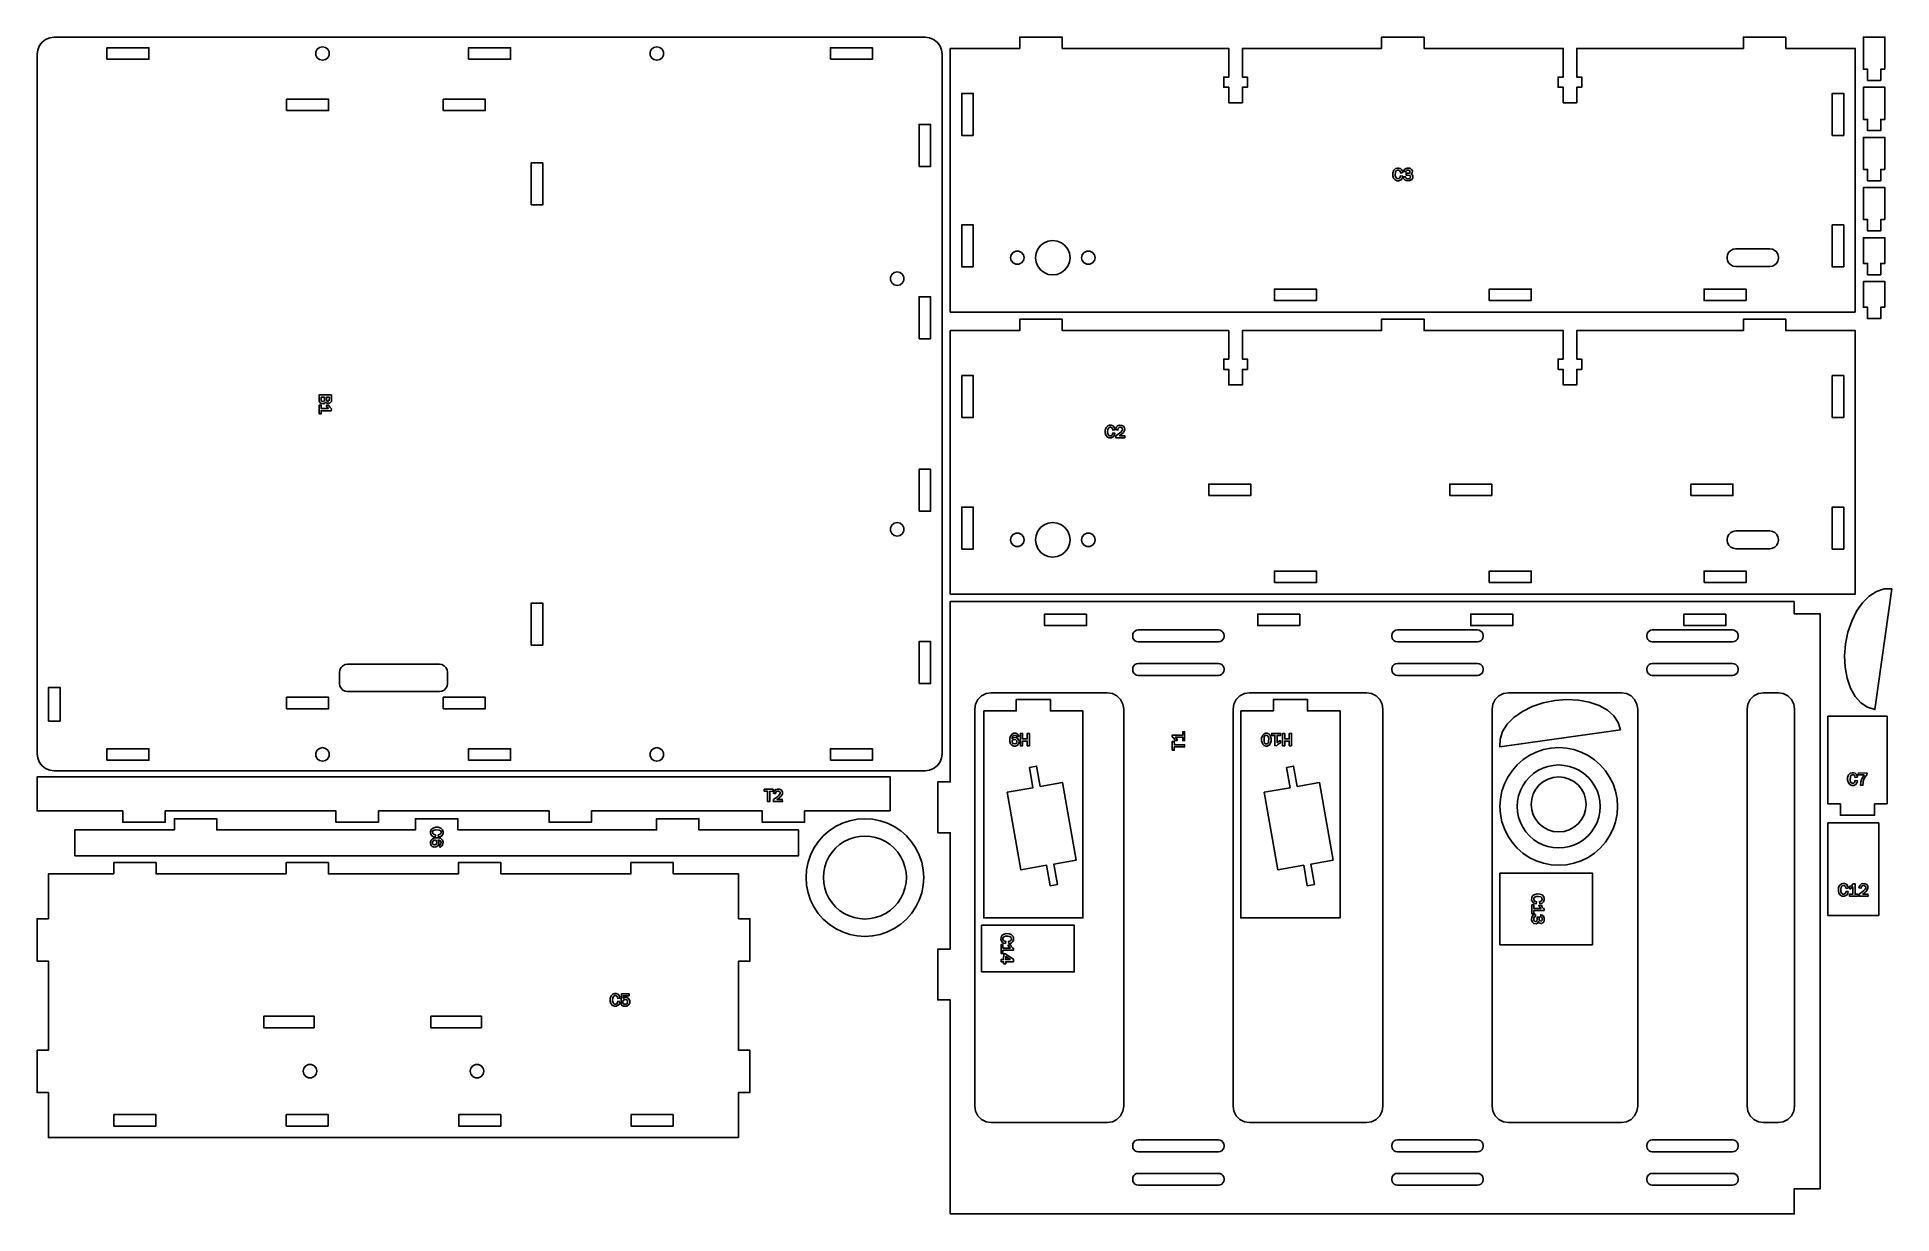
# Model space of a CAD drawing. Header units: millimetres. Extents: x 3 to 447, y 15 to 297.
import ezdxf

# ---------------------------------------------------------------- set-up
doc = ezdxf.new("R2010")
doc.units = ezdxf.units.MM
doc.layers.add('CUT', color=1, linetype='CONTINUOUS')
doc.layers.add('ENGRAVE', color=7, linetype='CONTINUOUS')

msp = doc.modelspace()

# ---------------------------------------------------------------- linework, layer by layer
at = {"layer": 'CUT'}
for points in [[(3, 125.52), (3, 292.93), (3.138, 293.98), (3.545, 294.963), (4.193, 295.807), (5.037, 296.455), (6.02, 296.862), (7.07, 297), (215.48, 297), (216.53, 296.862), (217.513, 296.455), (218.357, 295.807), (219.005, 294.963), (219.412, 293.98), (219.55, 292.93), (219.55, 125.52), (219.412, 124.47), (219.005, 123.487), (218.357, 122.643), (217.513, 121.995), (216.53, 121.588), (215.48, 121.45), (7.07, 121.45), (6.02, 121.588), (5.037, 121.995), (4.193, 122.643), (3.545, 123.487), (3.138, 124.47)], [(19.69, 291.7), (19.69, 294.45), (29.74, 294.45), (29.74, 291.7)], [(71.275, 294.698), (71.979, 294.537), (72.544, 294.087), (72.857, 293.436), (72.857, 292.714), (72.544, 292.063), (71.979, 291.613), (71.275, 291.452), (70.571, 291.613), (70.006, 292.063), (69.693, 292.714), (69.693, 293.436), (70.006, 294.087), (70.571, 294.537)], [(106.25, 291.7), (106.25, 294.45), (116.3, 294.45), (116.3, 291.7)], [(151.275, 294.698), (151.979, 294.537), (152.544, 294.087), (152.857, 293.436), (152.857, 292.714), (152.544, 292.063), (151.979, 291.613), (151.275, 291.452), (150.571, 291.613), (150.006, 292.063), (149.693, 292.714), (149.693, 293.436), (150.006, 294.087), (150.571, 294.537)], [(192.81, 291.7), (192.81, 294.45), (202.86, 294.45), (202.86, 291.7)], [(438.05, 231.225), (221.5, 231.225), (221.5, 294.3), (238.14, 294.3), (238.14, 297), (248.29, 297), (248.29, 294.3), (288.15, 294.3), (288.15, 287.45), (286.95, 287.45), (286.95, 285), (288.15, 285), (288.15, 281.3), (291.4, 281.3), (291.4, 285), (292.6, 285), (292.6, 287.45), (291.4, 287.45), (291.4, 294.3), (324.7, 294.3), (324.7, 297), (334.85, 297), (334.85, 294.3), (368.15, 294.3), (368.15, 287.45), (366.95, 287.45), (366.95, 285), (368.15, 285), (368.15, 281.3), (371.4, 281.3), (371.4, 285), (372.6, 285), (372.6, 287.45), (371.4, 287.45), (371.4, 294.3), (411.26, 294.3), (411.26, 297), (421.41, 297), (421.41, 294.3), (438.05, 294.3)], [(445.15, 289.325), (444.15, 289.325), (444.15, 286.625), (441, 286.625), (441, 289.325), (440, 289.325), (440, 297), (445.15, 297)], [(445.15, 277.325), (444.15, 277.325), (444.15, 274.625), (441, 274.625), (441, 277.325), (440, 277.325), (440, 285), (445.15, 285)], [(62.7, 279.4), (62.7, 282.15), (72.75, 282.15), (72.75, 279.4)], [(100.2, 279.4), (100.2, 282.15), (110.25, 282.15), (110.25, 279.4)], [(227, 273.469), (224.25, 273.469), (224.25, 283.519), (227, 283.519)], [(435.3, 273.469), (432.55, 273.469), (432.55, 283.519), (435.3, 283.519)], [(214.05, 266.075), (214.05, 276.125), (216.8, 276.125), (216.8, 266.075)], [(445.15, 265.325), (444.15, 265.325), (444.15, 262.625), (441, 262.625), (441, 265.325), (440, 265.325), (440, 273), (445.15, 273)], [(121.25, 256.85), (121.25, 266.9), (124, 266.9), (124, 256.85)], [(445.15, 253.325), (444.15, 253.325), (444.15, 250.625), (441, 250.625), (441, 253.325), (440, 253.325), (440, 261), (445.15, 261)], [(227, 242.006), (224.25, 242.006), (224.25, 252.056), (227, 252.056)], [(435.3, 242.006), (432.55, 242.006), (432.55, 252.056), (435.3, 252.056)], [(445.15, 242.85), (444.15, 242.85), (444.15, 240.15), (441, 240.15), (441, 242.85), (440, 242.85), (440, 249), (445.15, 249)], [(235.902, 244.225), (236.063, 244.929), (236.513, 245.494), (237.164, 245.807), (237.886, 245.807), (238.537, 245.494), (238.987, 244.929), (239.148, 244.225), (238.987, 243.521), (238.537, 242.956), (237.886, 242.643), (237.164, 242.643), (236.513, 242.956), (236.063, 243.521)], [(241.901, 244.225), (242.041, 245.292), (242.453, 246.287), (243.109, 247.141), (243.963, 247.797), (244.958, 248.209), (246.025, 248.349), (247.092, 248.209), (248.087, 247.797), (248.941, 247.141), (249.597, 246.287), (250.009, 245.292), (250.149, 244.225), (250.009, 243.158), (249.597, 242.163), (248.941, 241.309), (248.087, 240.653), (247.092, 240.241), (246.025, 240.101), (244.958, 240.241), (243.963, 240.653), (243.109, 241.309), (242.453, 242.163), (242.041, 243.158)], [(252.902, 244.225), (253.063, 244.929), (253.513, 245.494), (254.164, 245.807), (254.886, 245.807), (255.537, 245.494), (255.987, 244.929), (256.148, 244.225), (255.987, 243.521), (255.537, 242.956), (254.886, 242.643), (254.164, 242.643), (253.513, 242.956), (253.063, 243.521)], [(407.4, 244.319), (407.5, 244.95), (407.787, 245.515), (408.235, 245.963), (408.8, 246.25), (409.431, 246.35), (417.619, 246.35), (418.25, 246.25), (418.815, 245.963), (419.263, 245.515), (419.55, 244.95), (419.65, 244.319), (419.65, 244.131), (419.55, 243.5), (419.263, 242.935), (418.815, 242.487), (418.25, 242.2), (417.619, 242.1), (409.431, 242.1), (408.8, 242.2), (408.235, 242.487), (407.787, 242.935), (407.5, 243.5), (407.4, 244.131)], [(208.775, 240.848), (209.479, 240.687), (210.044, 240.237), (210.357, 239.586), (210.357, 238.864), (210.044, 238.213), (209.479, 237.763), (208.775, 237.602), (208.071, 237.763), (207.506, 238.213), (207.193, 238.864), (207.193, 239.586), (207.506, 240.237), (208.071, 240.687)], [(309.1, 233.975), (299.05, 233.975), (299.05, 236.725), (309.1, 236.725)], [(360.5, 233.975), (350.45, 233.975), (350.45, 236.725), (360.5, 236.725)], [(411.9, 233.975), (401.85, 233.975), (401.85, 236.725), (411.9, 236.725)], [(445.15, 232.35), (444.15, 232.35), (444.15, 229.65), (441, 229.65), (441, 232.35), (440, 232.35), (440, 238.5), (445.15, 238.5)], [(214.05, 224.825), (214.05, 234.875), (216.8, 234.875), (216.8, 224.825)], [(221.5, 163.725), (438.05, 163.725), (438.05, 226.8), (421.41, 226.8), (421.41, 229.5), (411.26, 229.5), (411.26, 226.8), (371.4, 226.8), (371.4, 219.95), (372.6, 219.95), (372.6, 217.5), (371.4, 217.5), (371.4, 213.8), (368.15, 213.8), (368.15, 217.5), (366.95, 217.5), (366.95, 219.95), (368.15, 219.95), (368.15, 226.8), (334.85, 226.8), (334.85, 229.5), (324.7, 229.5), (324.7, 226.8), (291.4, 226.8), (291.4, 219.95), (292.6, 219.95), (292.6, 217.5), (291.4, 217.5), (291.4, 213.8), (288.15, 213.8), (288.15, 217.5), (286.95, 217.5), (286.95, 219.95), (288.15, 219.95), (288.15, 226.8), (248.29, 226.8), (248.29, 229.5), (238.14, 229.5), (238.14, 226.8), (221.5, 226.8)], [(224.25, 205.969), (227, 205.969), (227, 216.019), (224.25, 216.019)], [(432.55, 205.969), (435.3, 205.969), (435.3, 216.019), (432.55, 216.019)], [(214.05, 183.575), (214.05, 193.625), (216.8, 193.625), (216.8, 183.575)], [(283.342, 187.3), (293.392, 187.3), (293.392, 190.05), (283.342, 190.05)], [(341.025, 187.3), (351.075, 187.3), (351.075, 190.05), (341.025, 190.05)], [(398.708, 187.3), (408.758, 187.3), (408.758, 190.05), (398.708, 190.05)], [(224.25, 174.506), (227, 174.506), (227, 184.556), (224.25, 184.556)], [(432.55, 174.506), (435.3, 174.506), (435.3, 184.556), (432.55, 184.556)], [(208.775, 180.848), (209.479, 180.687), (210.044, 180.237), (210.357, 179.586), (210.357, 178.864), (210.044, 178.213), (209.479, 177.763), (208.775, 177.602), (208.071, 177.763), (207.506, 178.213), (207.193, 178.864), (207.193, 179.586), (207.506, 180.237), (208.071, 180.687)], [(239.148, 176.725), (238.987, 177.429), (238.537, 177.994), (237.886, 178.307), (237.164, 178.307), (236.513, 177.994), (236.063, 177.429), (235.902, 176.725), (236.063, 176.021), (236.513, 175.456), (237.164, 175.143), (237.886, 175.143), (238.537, 175.456), (238.987, 176.021)], [(250.149, 176.725), (250.009, 177.792), (249.597, 178.787), (248.941, 179.641), (248.087, 180.297), (247.092, 180.709), (246.025, 180.849), (244.958, 180.709), (243.963, 180.297), (243.109, 179.641), (242.453, 178.787), (242.041, 177.792), (241.901, 176.725), (242.041, 175.658), (242.453, 174.663), (243.109, 173.809), (243.963, 173.153), (244.958, 172.741), (246.025, 172.601), (247.092, 172.741), (248.087, 173.153), (248.941, 173.809), (249.597, 174.663), (250.009, 175.658)], [(256.148, 176.725), (255.987, 177.429), (255.537, 177.994), (254.886, 178.307), (254.164, 178.307), (253.513, 177.994), (253.063, 177.429), (252.902, 176.725), (253.063, 176.021), (253.513, 175.456), (254.164, 175.143), (254.886, 175.143), (255.537, 175.456), (255.987, 176.021)], [(419.65, 176.819), (419.55, 177.45), (419.263, 178.015), (418.815, 178.463), (418.25, 178.75), (417.619, 178.85), (409.431, 178.85), (408.8, 178.75), (408.235, 178.463), (407.787, 178.015), (407.5, 177.45), (407.4, 176.819), (407.4, 176.631), (407.5, 176), (407.787, 175.435), (408.235, 174.987), (408.8, 174.7), (409.431, 174.6), (417.619, 174.6), (418.25, 174.7), (418.815, 174.987), (419.263, 175.435), (419.55, 176), (419.65, 176.631)], [(299.05, 166.475), (309.1, 166.475), (309.1, 169.225), (299.05, 169.225)], [(350.45, 166.475), (360.5, 166.475), (360.5, 169.225), (350.45, 169.225)], [(401.85, 166.475), (411.9, 166.475), (411.9, 169.225), (401.85, 169.225)], [(446.805, 165), (444.93, 164.966), (443.125, 164.378), (441.385, 163.257), (439.775, 161.651), (438.355, 159.621), (437.178, 157.244), (436.29, 154.612), (435.723, 151.826), (435.5, 148.992), (435.628, 146.217), (436.104, 143.608), (436.91, 141.265), (438.015, 139.277), (439.379, 137.721), (440.952, 136.657), (442.744, 136.108)], [(121.25, 151.55), (121.25, 161.6), (124, 161.6), (124, 151.55)], [(423.45, 162), (423.45, 159), (429.65, 159), (429.65, 21.45), (423.45, 21.45), (423.45, 15.45), (221.5, 15.45), (221.5, 66.65), (218.5, 66.65), (218.5, 78.8), (221.5, 78.8), (221.5, 106.65), (218.5, 106.65), (218.5, 118.8), (221.5, 118.8), (221.5, 162)], [(254.1, 158.95), (254.1, 156.2), (244.05, 156.2), (244.05, 158.95)], [(305.1, 158.95), (305.1, 156.2), (295.05, 156.2), (295.05, 158.95)], [(356.1, 158.95), (356.1, 156.2), (346.05, 156.2), (346.05, 158.95)], [(407.1, 158.95), (407.1, 156.2), (397.05, 156.2), (397.05, 158.95)], [(214.05, 142.325), (214.05, 152.375), (216.8, 152.375), (216.8, 142.325)], [(266.481, 152.3), (266.066, 152.366), (265.697, 152.554), (265.404, 152.847), (265.216, 153.216), (265.15, 153.631), (265.15, 153.819), (265.216, 154.234), (265.404, 154.603), (265.697, 154.896), (266.066, 155.084), (266.481, 155.15), (285.669, 155.15), (286.084, 155.084), (286.453, 154.896), (286.746, 154.603), (286.934, 154.234), (287, 153.819), (287, 153.631), (286.934, 153.216), (286.746, 152.847), (286.453, 152.554), (286.084, 152.366), (285.669, 152.3)], [(328.481, 152.3), (328.066, 152.366), (327.697, 152.554), (327.404, 152.847), (327.216, 153.216), (327.15, 153.631), (327.15, 153.819), (327.216, 154.234), (327.404, 154.603), (327.697, 154.896), (328.066, 155.084), (328.481, 155.15), (347.669, 155.15), (348.084, 155.084), (348.453, 154.896), (348.746, 154.603), (348.934, 154.234), (349, 153.819), (349, 153.631), (348.934, 153.216), (348.746, 152.847), (348.453, 152.554), (348.084, 152.366), (347.669, 152.3)], [(389.481, 152.3), (389.066, 152.366), (388.697, 152.554), (388.404, 152.847), (388.216, 153.216), (388.15, 153.631), (388.15, 153.819), (388.216, 154.234), (388.404, 154.603), (388.697, 154.896), (389.066, 155.084), (389.481, 155.15), (408.669, 155.15), (409.084, 155.084), (409.453, 154.896), (409.746, 154.603), (409.934, 154.234), (410, 153.819), (410, 153.631), (409.934, 153.216), (409.746, 152.847), (409.453, 152.554), (409.084, 152.366), (408.669, 152.3)], [(99.269, 146.95), (99.87, 146.855), (100.406, 146.582), (100.832, 146.156), (101.105, 145.62), (101.2, 145.019), (101.2, 142.331), (101.105, 141.73), (100.832, 141.194), (100.406, 140.768), (99.87, 140.495), (99.269, 140.4), (77.281, 140.4), (76.68, 140.495), (76.144, 140.768), (75.718, 141.194), (75.445, 141.73), (75.35, 142.331), (75.35, 145.019), (75.445, 145.62), (75.718, 146.156), (76.144, 146.582), (76.68, 146.855), (77.281, 146.95)], [(266.481, 144.3), (266.066, 144.366), (265.697, 144.554), (265.404, 144.847), (265.216, 145.216), (265.15, 145.631), (265.15, 145.819), (265.216, 146.234), (265.404, 146.603), (265.697, 146.896), (266.066, 147.084), (266.481, 147.15), (285.669, 147.15), (286.084, 147.084), (286.453, 146.896), (286.746, 146.603), (286.934, 146.234), (287, 145.819), (287, 145.631), (286.934, 145.216), (286.746, 144.847), (286.453, 144.554), (286.084, 144.366), (285.669, 144.3)], [(328.481, 144.3), (328.066, 144.366), (327.697, 144.554), (327.404, 144.847), (327.216, 145.216), (327.15, 145.631), (327.15, 145.819), (327.216, 146.234), (327.404, 146.603), (327.697, 146.896), (328.066, 147.084), (328.481, 147.15), (347.669, 147.15), (348.084, 147.084), (348.453, 146.896), (348.746, 146.603), (348.934, 146.234), (349, 145.819), (349, 145.631), (348.934, 145.216), (348.746, 144.847), (348.453, 144.554), (348.084, 144.366), (347.669, 144.3)], [(389.481, 144.3), (389.066, 144.366), (388.697, 144.554), (388.404, 144.847), (388.216, 145.216), (388.15, 145.631), (388.15, 145.819), (388.216, 146.234), (388.404, 146.603), (388.697, 146.896), (389.066, 147.084), (389.481, 147.15), (408.669, 147.15), (409.084, 147.084), (409.453, 146.896), (409.746, 146.603), (409.934, 146.234), (410, 145.819), (410, 145.631), (409.934, 145.216), (409.746, 144.847), (409.453, 144.554), (409.084, 144.366), (408.669, 144.3)], [(5.75, 133.35), (5.75, 141.4), (8.5, 141.4), (8.5, 133.35)], [(62.7, 136.3), (62.7, 139.05), (72.75, 139.05), (72.75, 136.3)], [(100.2, 136.3), (100.2, 139.05), (110.25, 139.05), (110.25, 136.3)], [(231.281, 37.3), (230.062, 37.493), (228.968, 38.05), (228.1, 38.918), (227.543, 40.012), (227.35, 41.231), (227.35, 136.219), (227.543, 137.438), (228.1, 138.532), (228.968, 139.4), (230.062, 139.957), (231.281, 140.15), (259.069, 140.15), (260.288, 139.957), (261.382, 139.4), (262.25, 138.532), (262.807, 137.438), (263, 136.219), (263, 41.231), (262.807, 40.012), (262.25, 38.918), (261.382, 38.05), (260.288, 37.493), (259.069, 37.3)], [(229.5, 135.8), (237.3, 135.8), (237.3, 138.5), (245.45, 138.5), (245.45, 135.8), (253.25, 135.8), (253.25, 86.25), (229.5, 86.25)], [(293.081, 37.3), (291.862, 37.493), (290.768, 38.05), (289.9, 38.918), (289.343, 40.012), (289.15, 41.231), (289.15, 136.219), (289.343, 137.438), (289.9, 138.532), (290.768, 139.4), (291.862, 139.957), (293.081, 140.15), (321.069, 140.15), (322.288, 139.957), (323.382, 139.4), (324.25, 138.532), (324.807, 137.438), (325, 136.219), (325, 41.231), (324.807, 40.012), (324.25, 38.918), (323.382, 38.05), (322.288, 37.493), (321.069, 37.3)], [(291, 135.8), (298.8, 135.8), (298.8, 138.5), (306.95, 138.5), (306.95, 135.8), (314.75, 135.8), (314.75, 86.25), (291, 86.25)], [(355.081, 37.3), (353.862, 37.493), (352.768, 38.05), (351.9, 38.918), (351.343, 40.012), (351.15, 41.231), (351.15, 136.219), (351.343, 137.438), (351.9, 138.532), (352.768, 139.4), (353.862, 139.957), (355.081, 140.15), (382.069, 140.15), (383.288, 139.957), (384.382, 139.4), (385.25, 138.532), (385.807, 137.438), (386, 136.219), (386, 41.231), (385.807, 40.012), (385.25, 38.918), (384.382, 38.05), (383.288, 37.493), (382.069, 37.3)], [(381.892, 131.256), (381.343, 133.048), (380.279, 134.621), (378.723, 135.985), (376.735, 137.09), (374.392, 137.896), (371.783, 138.372), (369.008, 138.5), (366.174, 138.277), (363.388, 137.71), (360.756, 136.822), (358.379, 135.645), (356.349, 134.225), (354.743, 132.615), (353.622, 130.875), (353.034, 129.07), (353, 127.195)], [(416.081, 37.3), (414.862, 37.493), (413.768, 38.05), (412.9, 38.918), (412.343, 40.012), (412.15, 41.231), (412.15, 136.219), (412.343, 137.438), (412.9, 138.532), (413.768, 139.4), (414.862, 139.957), (416.081, 140.15), (419.569, 140.15), (420.788, 139.957), (421.882, 139.4), (422.75, 138.532), (423.307, 137.438), (423.5, 136.219), (423.5, 41.231), (423.307, 40.012), (422.75, 38.918), (421.882, 38.05), (420.788, 37.493), (419.569, 37.3)], [(445.65, 113.525), (442.65, 113.525), (442.65, 110.825), (434.5, 110.825), (434.5, 113.525), (431.5, 113.525), (431.5, 134.5), (445.65, 134.5)], [(19.69, 124), (19.69, 126.75), (29.74, 126.75), (29.74, 124)], [(71.275, 126.998), (71.979, 126.837), (72.544, 126.387), (72.857, 125.736), (72.857, 125.014), (72.544, 124.363), (71.979, 123.913), (71.275, 123.752), (70.571, 123.913), (70.006, 124.363), (69.693, 125.014), (69.693, 125.736), (70.006, 126.387), (70.571, 126.837)], [(106.25, 124), (106.25, 126.75), (116.3, 126.75), (116.3, 124)], [(151.275, 126.998), (151.979, 126.837), (152.544, 126.387), (152.857, 125.736), (152.857, 125.014), (152.544, 124.363), (151.979, 123.913), (151.275, 123.752), (150.571, 123.913), (150.006, 124.363), (149.693, 125.014), (149.693, 125.736), (150.006, 126.387), (150.571, 126.837)], [(192.81, 124), (192.81, 126.75), (202.86, 126.75), (202.86, 124)], [(381.15, 112.925), (381.03, 114.762), (380.671, 116.568), (380.079, 118.311), (379.265, 119.962), (378.242, 121.493), (377.028, 122.877), (375.644, 124.091), (374.113, 125.114), (372.461, 125.929), (370.718, 126.52), (368.912, 126.88), (367.075, 127), (365.238, 126.88), (363.432, 126.52), (361.689, 125.929), (360.038, 125.114), (358.507, 124.091), (357.123, 122.877), (355.909, 121.493), (354.886, 119.962), (354.071, 118.311), (353.48, 116.568), (353.12, 114.762), (353, 112.925), (353.12, 111.088), (353.48, 109.282), (354.071, 107.539), (354.886, 105.887), (355.909, 104.356), (357.123, 102.972), (358.507, 101.758), (360.038, 100.735), (361.689, 99.921), (363.432, 99.329), (365.238, 98.97), (367.075, 98.85), (368.912, 98.97), (370.718, 99.329), (372.461, 99.921), (374.113, 100.735), (375.644, 101.758), (377.028, 102.972), (378.242, 104.356), (379.265, 105.887), (380.079, 107.539), (380.671, 109.282), (381.03, 111.088)], [(207.15, 111.85), (186.65, 111.85), (186.65, 109.15), (176.5, 109.15), (176.5, 111.85), (135.65, 111.85), (135.65, 109.15), (125.5, 109.15), (125.5, 111.85), (84.65, 111.85), (84.65, 109.15), (74.5, 109.15), (74.5, 111.85), (33.65, 111.85), (33.65, 109.15), (23.5, 109.15), (23.5, 111.85), (3, 111.85), (3, 120), (207.15, 120)], [(240.429, 122.291), (242.153, 122.595), (243.012, 117.72), (248.313, 118.655), (251.586, 100.091), (246.285, 99.156), (247.145, 94.281), (245.422, 93.978), (244.562, 98.852), (238.407, 97.767), (235.134, 116.331), (241.289, 117.416)], [(301.929, 122.291), (303.653, 122.595), (304.512, 117.72), (309.813, 118.655), (313.086, 100.091), (307.785, 99.156), (308.645, 94.281), (306.922, 93.978), (306.062, 98.852), (299.907, 97.767), (296.634, 116.331), (302.789, 117.416)], [(377, 112.925), (376.915, 114.22), (376.662, 115.494), (376.245, 116.723), (375.67, 117.887), (374.949, 118.967), (374.093, 119.943), (373.117, 120.799), (372.038, 121.52), (370.873, 122.094), (369.644, 122.511), (368.371, 122.765), (367.075, 122.85), (365.78, 122.765), (364.506, 122.511), (363.277, 122.094), (362.113, 121.52), (361.033, 120.799), (360.057, 119.943), (359.201, 118.967), (358.48, 117.887), (357.906, 116.723), (357.489, 115.494), (357.235, 114.22), (357.15, 112.925), (357.235, 111.629), (357.489, 110.356), (357.906, 109.127), (358.48, 107.962), (359.201, 106.883), (360.057, 105.907), (361.033, 105.051), (362.113, 104.33), (363.277, 103.755), (364.506, 103.338), (365.78, 103.085), (367.075, 103), (368.371, 103.085), (369.644, 103.338), (370.873, 103.755), (372.038, 104.33), (373.117, 105.051), (374.093, 105.907), (374.949, 106.883), (375.67, 107.962), (376.245, 109.127), (376.662, 110.356), (376.915, 111.629)], [(373.651, 113.425), (373.524, 114.707), (373.15, 115.941), (372.543, 117.078), (371.725, 118.074), (370.728, 118.892), (369.592, 119.499), (368.358, 119.874), (367.075, 120), (365.793, 119.874), (364.559, 119.499), (363.422, 118.892), (362.426, 118.074), (361.608, 117.078), (361.001, 115.941), (360.626, 114.707), (360.5, 113.425), (360.626, 112.142), (361.001, 110.908), (361.608, 109.772), (362.426, 108.775), (363.422, 107.957), (364.559, 107.35), (365.793, 106.976), (367.075, 106.849), (368.358, 106.976), (369.592, 107.35), (370.728, 107.957), (371.725, 108.775), (372.543, 109.772), (373.15, 110.908), (373.524, 112.142)], [(12, 101.15), (12, 107.3), (35.842, 107.3), (35.842, 110), (45.992, 110), (45.992, 107.3), (93.525, 107.3), (93.525, 110), (103.675, 110), (103.675, 107.3), (151.208, 107.3), (151.208, 110), (161.358, 110), (161.358, 107.3), (185.2, 107.3), (185.2, 101.15)], [(215.15, 95.925), (215.03, 97.762), (214.671, 99.568), (214.079, 101.311), (213.265, 102.962), (212.242, 104.493), (211.028, 105.877), (209.644, 107.091), (208.113, 108.114), (206.461, 108.929), (204.718, 109.52), (202.912, 109.88), (201.075, 110), (199.238, 109.88), (197.432, 109.52), (195.689, 108.929), (194.038, 108.114), (192.507, 107.091), (191.123, 105.877), (189.909, 104.493), (188.886, 102.962), (188.071, 101.311), (187.48, 99.568), (187.12, 97.762), (187, 95.925), (187.12, 94.088), (187.48, 92.282), (188.071, 90.539), (188.886, 88.887), (189.909, 87.356), (191.123, 85.972), (192.507, 84.758), (194.038, 83.735), (195.689, 82.921), (197.432, 82.329), (199.238, 81.97), (201.075, 81.85), (202.912, 81.97), (204.718, 82.329), (206.461, 82.921), (208.113, 83.735), (209.644, 84.758), (211.028, 85.972), (212.242, 87.356), (213.265, 88.887), (214.079, 90.539), (214.671, 92.282), (215.03, 94.088)], [(443.65, 86.85), (431.5, 86.85), (431.5, 109), (443.65, 109)], [(211, 95.925), (210.915, 97.22), (210.662, 98.494), (210.245, 99.723), (209.67, 100.887), (208.949, 101.967), (208.093, 102.943), (207.117, 103.799), (206.038, 104.52), (204.873, 105.094), (203.644, 105.511), (202.371, 105.765), (201.075, 105.85), (199.78, 105.765), (198.506, 105.511), (197.277, 105.094), (196.113, 104.52), (195.033, 103.799), (194.057, 102.943), (193.201, 101.967), (192.48, 100.887), (191.906, 99.723), (191.489, 98.494), (191.235, 97.22), (191.15, 95.925), (191.235, 94.629), (191.489, 93.356), (191.906, 92.127), (192.48, 90.962), (193.201, 89.883), (194.057, 88.907), (195.033, 88.051), (196.113, 87.33), (197.277, 86.755), (198.506, 86.338), (199.78, 86.085), (201.075, 86), (202.371, 86.085), (203.644, 86.338), (204.873, 86.755), (206.038, 87.33), (207.117, 88.051), (208.093, 88.907), (208.949, 89.883), (209.67, 90.962), (210.245, 92.127), (210.662, 93.356), (210.915, 94.629)], [(170.85, 33.725), (5.7, 33.725), (5.7, 44.456), (3, 44.456), (3, 54.606), (5.7, 54.606), (5.7, 75.919), (3, 75.919), (3, 86.069), (5.7, 86.069), (5.7, 96.8), (21.325, 96.8), (21.325, 99.5), (31.475, 99.5), (31.475, 96.8), (62.575, 96.8), (62.575, 99.5), (72.725, 99.5), (72.725, 96.8), (103.825, 96.8), (103.825, 99.5), (113.975, 99.5), (113.975, 96.8), (145.075, 96.8), (145.075, 99.5), (155.225, 99.5), (155.225, 96.8), (170.85, 96.8), (170.85, 86.069), (173.55, 86.069), (173.55, 75.919), (170.85, 75.919), (170.85, 54.606), (173.55, 54.606), (173.55, 44.456), (170.85, 44.456)], [(353, 79.85), (353, 97), (375.15, 97), (375.15, 79.85)], [(229, 73.35), (229, 84.5), (251.15, 84.5), (251.15, 73.35)], [(69.3, 60), (57.25, 60), (57.25, 62.75), (69.3, 62.75)], [(109.3, 60), (97.25, 60), (97.25, 62.75), (109.3, 62.75)], [(66.652, 49.612), (66.813, 50.317), (67.263, 50.881), (67.914, 51.195), (68.636, 51.195), (69.287, 50.881), (69.737, 50.317), (69.898, 49.612), (69.737, 48.908), (69.287, 48.343), (68.636, 48.03), (67.914, 48.03), (67.263, 48.343), (66.813, 48.908)], [(106.652, 49.612), (106.813, 50.317), (107.263, 50.881), (107.914, 51.195), (108.636, 51.195), (109.287, 50.881), (109.737, 50.317), (109.898, 49.612), (109.737, 48.908), (109.287, 48.343), (108.636, 48.03), (107.914, 48.03), (107.263, 48.343), (106.813, 48.908)], [(31.425, 36.475), (21.375, 36.475), (21.375, 39.225), (31.425, 39.225)], [(72.675, 36.475), (62.625, 36.475), (62.625, 39.225), (72.675, 39.225)], [(113.925, 36.475), (103.875, 36.475), (103.875, 39.225), (113.925, 39.225)], [(155.175, 36.475), (145.125, 36.475), (145.125, 39.225), (155.175, 39.225)], [(266.481, 30.3), (266.066, 30.366), (265.697, 30.554), (265.404, 30.847), (265.216, 31.216), (265.15, 31.631), (265.15, 31.819), (265.216, 32.234), (265.404, 32.603), (265.697, 32.896), (266.066, 33.084), (266.481, 33.15), (285.669, 33.15), (286.084, 33.084), (286.453, 32.896), (286.746, 32.603), (286.934, 32.234), (287, 31.819), (287, 31.631), (286.934, 31.216), (286.746, 30.847), (286.453, 30.554), (286.084, 30.366), (285.669, 30.3)], [(328.481, 30.3), (328.066, 30.366), (327.697, 30.554), (327.404, 30.847), (327.216, 31.216), (327.15, 31.631), (327.15, 31.819), (327.216, 32.234), (327.404, 32.603), (327.697, 32.896), (328.066, 33.084), (328.481, 33.15), (347.669, 33.15), (348.084, 33.084), (348.453, 32.896), (348.746, 32.603), (348.934, 32.234), (349, 31.819), (349, 31.631), (348.934, 31.216), (348.746, 30.847), (348.453, 30.554), (348.084, 30.366), (347.669, 30.3)], [(389.481, 30.3), (389.066, 30.366), (388.697, 30.554), (388.404, 30.847), (388.216, 31.216), (388.15, 31.631), (388.15, 31.819), (388.216, 32.234), (388.404, 32.603), (388.697, 32.896), (389.066, 33.084), (389.481, 33.15), (408.669, 33.15), (409.084, 33.084), (409.453, 32.896), (409.746, 32.603), (409.934, 32.234), (410, 31.819), (410, 31.631), (409.934, 31.216), (409.746, 30.847), (409.453, 30.554), (409.084, 30.366), (408.669, 30.3)], [(266.481, 22.3), (266.066, 22.366), (265.697, 22.554), (265.404, 22.847), (265.216, 23.216), (265.15, 23.631), (265.15, 23.819), (265.216, 24.234), (265.404, 24.603), (265.697, 24.896), (266.066, 25.084), (266.481, 25.15), (285.669, 25.15), (286.084, 25.084), (286.453, 24.896), (286.746, 24.603), (286.934, 24.234), (287, 23.819), (287, 23.631), (286.934, 23.216), (286.746, 22.847), (286.453, 22.554), (286.084, 22.366), (285.669, 22.3)], [(328.481, 22.3), (328.066, 22.366), (327.697, 22.554), (327.404, 22.847), (327.216, 23.216), (327.15, 23.631), (327.15, 23.819), (327.216, 24.234), (327.404, 24.603), (327.697, 24.896), (328.066, 25.084), (328.481, 25.15), (347.669, 25.15), (348.084, 25.084), (348.453, 24.896), (348.746, 24.603), (348.934, 24.234), (349, 23.819), (349, 23.631), (348.934, 23.216), (348.746, 22.847), (348.453, 22.554), (348.084, 22.366), (347.669, 22.3)], [(389.481, 22.3), (389.066, 22.366), (388.697, 22.554), (388.404, 22.847), (388.216, 23.216), (388.15, 23.631), (388.15, 23.819), (388.216, 24.234), (388.404, 24.603), (388.697, 24.896), (389.066, 25.084), (389.481, 25.15), (408.669, 25.15), (409.084, 25.084), (409.453, 24.896), (409.746, 24.603), (409.934, 24.234), (410, 23.819), (410, 23.631), (409.934, 23.216), (409.746, 22.847), (409.453, 22.554), (409.084, 22.366), (408.669, 22.3)]]:
    msp.add_lwpolyline(points, close=True, dxfattribs=at)
at = {"layer": 'ENGRAVE'}
for points in [[(328.489, 265.671), (328.812, 265.671), (329.219, 265.535), (329.457, 265.344), (329.736, 264.834), (329.668, 264.564), (329.213, 264.499), (329.159, 264.823), (328.979, 265.076), (328.772, 265.179), (328.486, 265.179), (328.281, 265.076), (328.06, 264.744), (327.98, 263.913), (328.096, 263.489), (328.279, 263.232), (328.482, 263.131), (328.881, 263.167), (329.084, 263.337), (329.224, 263.805), (329.745, 263.74), (329.683, 263.37), (329.452, 262.955), (328.863, 262.637), (328.402, 262.637), (327.943, 262.821), (327.581, 263.273), (327.404, 263.847), (327.404, 264.505), (327.626, 265.125), (328.035, 265.534)], [(330.819, 265.672), (331.448, 265.627), (331.73, 265.486), (331.964, 265.252), (332.064, 265.002), (332.017, 264.53), (331.776, 264.241), (331.782, 264.244), (331.756, 264.248), (332.043, 264.009), (332.146, 263.803), (332.146, 263.292), (331.906, 262.908), (331.272, 262.636), (330.561, 262.68), (330.276, 262.823), (329.894, 263.252), (329.965, 263.533), (330.359, 263.599), (330.462, 263.342), (330.746, 263.129), (331.277, 263.129), (331.443, 263.195), (331.575, 263.361), (331.608, 263.628), (331.442, 263.861), (331.113, 263.971), (330.571, 263.971), (330.571, 264.462), (331.268, 264.462), (331.428, 264.558), (331.485, 264.673), (331.451, 265.016), (331.222, 265.179), (330.819, 265.179), (330.695, 265.117), (330.424, 264.755), (329.936, 264.825), (330.222, 265.397)], [(73.449, 211.429), (73.403, 209.832), (73.016, 209.396), (72.305, 209.396), (72.053, 209.648), (72.051, 209.651), (72.01, 209.554), (71.581, 209.268), (70.973, 209.315), (70.637, 209.603), (70.496, 209.978), (70.496, 211.429)], [(73.453, 208.034), (73.391, 207.604), (70.946, 207.604), (70.946, 206.854), (70.496, 206.854), (70.496, 208.971), (70.946, 208.971), (70.946, 208.179), (72.678, 208.179), (72.246, 208.71), (72.246, 208.929), (72.739, 208.929), (73.009, 208.434)], [(71.784, 210.858), (70.988, 210.892), (70.988, 210.151), (71.191, 209.846), (71.596, 209.846), (71.748, 209.997)], [(72.95, 210.859), (72.28, 210.891), (72.28, 210.153), (72.444, 209.923), (72.695, 209.892), (72.915, 210.049)], [(259.635, 204.137), (259.958, 204.137), (260.365, 204.001), (260.603, 203.81), (260.881, 203.3), (260.814, 203.03), (260.359, 202.965), (260.305, 203.289), (260.124, 203.542), (259.918, 203.645), (259.632, 203.645), (259.426, 203.542), (259.205, 203.21), (259.126, 202.379), (259.241, 201.955), (259.425, 201.698), (259.627, 201.597), (260.026, 201.633), (260.229, 201.802), (260.37, 202.271), (260.89, 202.206), (260.829, 201.836), (260.598, 201.421), (260.008, 201.103), (259.547, 201.103), (259.088, 201.287), (258.726, 201.739), (258.55, 202.313), (258.55, 202.971), (258.771, 203.591), (259.18, 204)], [(262.011, 204.138), (262.552, 204.093), (262.924, 203.907), (263.204, 203.533), (263.251, 203.116), (263.203, 202.875), (262.935, 202.429), (261.971, 201.637), (263.25, 201.637), (263.25, 201.145), (261.091, 201.145), (261.091, 201.587), (262.29, 202.486), (262.605, 202.84), (262.673, 203.01), (262.637, 203.438), (262.328, 203.645), (262.007, 203.645), (261.803, 203.543), (261.625, 203.258), (261.625, 202.992), (261.059, 203.133), (261.272, 203.717), (261.511, 203.956)], [(237.116, 127.394), (236.702, 127.394), (236.202, 127.576), (235.922, 127.902), (235.744, 128.436), (235.744, 129.3), (235.879, 129.75), (236.283, 130.244), (236.742, 130.427), (237.194, 130.427), (237.484, 130.33), (237.923, 129.844), (237.828, 129.654), (237.443, 129.59), (237.385, 129.765), (237.146, 129.936), (236.71, 129.936), (236.464, 129.76), (236.316, 129.464), (236.271, 129.127), (236.553, 129.383), (237.195, 129.429), (237.533, 129.284), (237.944, 128.736), (237.944, 128.141), (237.848, 127.9), (237.615, 127.621)], [(236.964, 127.888), (237.209, 127.958), (237.345, 128.095), (237.411, 128.226), (237.411, 128.623), (237.171, 128.897), (236.665, 128.933), (236.423, 128.76), (236.319, 128.554), (236.319, 128.274), (236.528, 127.96)], [(240.444, 127.436), (239.911, 127.436), (239.911, 128.561), (238.819, 128.561), (238.819, 127.436), (238.286, 127.436), (238.286, 130.386), (238.819, 130.386), (238.819, 129.094), (239.911, 129.094), (239.911, 130.386), (240.444, 130.386)], [(274.604, 129.607), (274.604, 130.002), (277.104, 130.002), (277.104, 130.794), (277.554, 130.794), (277.554, 128.677), (277.104, 128.677), (277.104, 129.469), (275.372, 129.469), (275.804, 128.938), (275.804, 128.719), (275.313, 128.719), (275, 129.255)], [(297.324, 127.394), (296.995, 127.394), (296.582, 127.532), (296.258, 127.856), (295.994, 128.602), (295.994, 129.262), (296.258, 129.966), (296.581, 130.288), (296.951, 130.427), (297.321, 130.427), (297.691, 130.288), (298.014, 129.965), (298.278, 129.219), (298.278, 128.607), (298.145, 128.077), (297.827, 127.623)], [(297.316, 127.888), (297.555, 128.059), (297.662, 128.308), (297.702, 129.309), (297.471, 129.847), (297.346, 129.94), (297.105, 129.975), (296.825, 129.869), (296.644, 129.617), (296.569, 129.355), (296.569, 128.512), (296.722, 128.091), (296.889, 127.924)], [(299.591, 127.429), (299.161, 127.491), (299.161, 129.936), (298.411, 129.936), (298.411, 130.386), (300.528, 130.386), (300.528, 129.936), (299.736, 129.936), (299.736, 128.204), (300.267, 128.636), (300.486, 128.636), (300.486, 128.143), (299.991, 127.873)], [(303.153, 127.436), (302.619, 127.436), (302.619, 128.561), (301.528, 128.561), (301.528, 127.436), (300.994, 127.436), (300.994, 130.386), (301.528, 130.386), (301.528, 129.094), (302.619, 129.094), (302.619, 130.386), (303.153, 130.386)], [(274.604, 126.386), (274.604, 128.502), (275.09, 128.502), (275.132, 127.711), (277.554, 127.711), (277.554, 127.177), (275.095, 127.177), (275.095, 126.386)], [(437.289, 121.013), (437.612, 121.013), (438.019, 120.877), (438.257, 120.686), (438.536, 120.176), (438.468, 119.906), (438.013, 119.841), (437.959, 120.165), (437.779, 120.418), (437.572, 120.521), (437.286, 120.521), (437.081, 120.418), (436.86, 120.086), (436.78, 119.255), (436.896, 118.831), (437.079, 118.574), (437.282, 118.473), (437.681, 118.509), (437.884, 118.678), (438.024, 119.147), (438.545, 119.082), (438.483, 118.712), (438.252, 118.297), (437.663, 117.979), (437.202, 117.979), (436.743, 118.163), (436.381, 118.615), (436.204, 119.189), (436.204, 119.847), (436.426, 120.467), (436.835, 120.876)], [(438.843, 120.973), (440.88, 120.927), (440.815, 120.536), (440.388, 120.024), (440.106, 119.46), (439.903, 118.729), (439.856, 118.021), (439.323, 118.021), (439.372, 118.847), (439.587, 119.538), (440.167, 120.479), (438.772, 120.479)], [(176.99, 117.064), (179.107, 117.064), (179.107, 116.578), (178.315, 116.536), (178.315, 114.114), (177.782, 114.114), (177.782, 116.573), (176.99, 116.573)], [(180.124, 117.107), (180.659, 117.062), (181.034, 116.875), (181.315, 116.453), (181.315, 115.893), (180.895, 115.239), (180.804, 115.239), (180.618, 115.016), (180.061, 114.606), (181.302, 114.606), (181.372, 114.114), (179.198, 114.114), (179.198, 114.556), (180.233, 115.332), (180.672, 115.771), (180.782, 116.027), (180.782, 116.316), (180.722, 116.436), (180.436, 116.614), (180.072, 116.614), (179.945, 116.551), (179.764, 116.333), (179.659, 115.966), (179.174, 116.104), (179.336, 116.645), (179.75, 117.014)], [(100.158, 106.861), (100.158, 106.538), (100.023, 106.131), (99.832, 105.893), (99.322, 105.614), (99.052, 105.682), (98.987, 106.137), (99.311, 106.191), (99.563, 106.371), (99.667, 106.578), (99.667, 106.864), (99.564, 107.069), (99.232, 107.29), (98.4, 107.37), (97.977, 107.254), (97.72, 107.071), (97.619, 106.868), (97.655, 106.469), (97.824, 106.266), (98.293, 106.126), (98.228, 105.605), (97.858, 105.667), (97.443, 105.898), (97.125, 106.487), (97.125, 106.948), (97.309, 107.407), (97.761, 107.769), (98.335, 107.946), (98.992, 107.946), (99.613, 107.724), (100.022, 107.315)], [(100.162, 104.396), (100.025, 103.667), (99.43, 103.18), (99.217, 103.749), (99.466, 103.811), (99.589, 103.935), (99.662, 104.406), (99.448, 104.727), (99.156, 104.873), (98.89, 104.892), (99.014, 104.783), (99.115, 104.581), (99.16, 103.995), (98.972, 103.572), (98.511, 103.249), (98.002, 103.202), (97.544, 103.386), (97.308, 103.622), (97.125, 104.033), (97.125, 104.531), (97.264, 104.901), (97.587, 105.224), (98.208, 105.446), (98.992, 105.446), (99.61, 105.225), (99.977, 104.904)], [(98.667, 104.413), (98.596, 104.625), (98.46, 104.762), (98.211, 104.868), (97.941, 104.835), (97.617, 104.474), (97.617, 104.125), (97.793, 103.842), (98.037, 103.737), (98.278, 103.737), (98.606, 103.956), (98.667, 104.078)], [(435.084, 94.483), (435.448, 94.483), (435.906, 94.3), (436.182, 93.978), (436.321, 93.654), (436.321, 93.38), (435.866, 93.315), (435.681, 93.776), (435.365, 93.987), (434.939, 93.916), (434.689, 93.629), (434.572, 93.044), (434.611, 92.573), (434.764, 92.19), (434.947, 92.007), (435.078, 91.942), (435.395, 91.942), (435.719, 92.194), (435.861, 92.619), (436.334, 92.552), (436.275, 92.142), (436.087, 91.812), (435.496, 91.448), (434.813, 91.494), (434.397, 91.771), (434.127, 92.22), (433.995, 92.749), (434.039, 93.446), (434.219, 93.941), (434.714, 94.391)], [(437.496, 94.442), (437.988, 94.442), (437.988, 91.942), (438.738, 91.942), (438.738, 91.492), (436.621, 91.492), (436.621, 91.942), (437.454, 91.942), (437.454, 93.681), (436.766, 93.155), (436.697, 93.778), (437.124, 93.968), (437.496, 94.303)], [(439.879, 94.484), (440.415, 94.44), (440.789, 94.253), (441.071, 93.83), (441.071, 93.271), (440.65, 92.617), (440.559, 92.617), (440.373, 92.393), (439.817, 91.983), (441.058, 91.983), (441.128, 91.492), (438.954, 91.492), (438.954, 91.933), (439.988, 92.709), (440.428, 93.149), (440.538, 93.404), (440.538, 93.693), (440.477, 93.813), (440.192, 93.992), (439.828, 93.992), (439.701, 93.928), (439.52, 93.711), (439.415, 93.343), (438.929, 93.482), (439.092, 94.023), (439.506, 94.391)], [(363.633, 90.916), (363.633, 90.552), (363.45, 90.094), (363.128, 89.818), (362.804, 89.679), (362.53, 89.679), (362.465, 90.134), (362.926, 90.319), (363.137, 90.635), (363.066, 91.061), (362.779, 91.311), (362.194, 91.428), (361.723, 91.389), (361.34, 91.236), (361.157, 91.053), (361.092, 90.922), (361.092, 90.605), (361.344, 90.281), (361.769, 90.139), (361.702, 89.666), (361.292, 89.725), (360.962, 89.913), (360.598, 90.504), (360.644, 91.187), (360.921, 91.603), (361.37, 91.873), (361.899, 92.005), (362.596, 91.961), (363.091, 91.781), (363.541, 91.286)], [(363.592, 88.504), (363.592, 88.013), (361.092, 88.013), (361.092, 87.263), (360.642, 87.263), (360.642, 89.379), (361.092, 89.379), (361.092, 88.546), (362.831, 88.546), (362.305, 89.234), (362.928, 89.303), (363.118, 88.876), (363.453, 88.504)], [(363.635, 86.171), (363.59, 85.544), (363.449, 85.262), (363.255, 85.068), (362.872, 84.924), (362.343, 85.068), (362.258, 85.21), (362.258, 85.375), (362.02, 84.994), (361.72, 84.844), (361.159, 84.891), (360.78, 85.222), (360.599, 85.766), (360.643, 86.433), (360.874, 86.849), (361.318, 87.145), (361.5, 87.054), (361.56, 86.632), (361.305, 86.53), (361.094, 86.248), (361.131, 85.619), (361.362, 85.421), (361.665, 85.421), (361.823, 85.547), (361.933, 85.879), (361.933, 86.478), (362.425, 86.408), (362.425, 85.77), (362.588, 85.541), (362.919, 85.508), (363.079, 85.635), (363.142, 85.761), (363.142, 86.172), (363.041, 86.374), (362.716, 86.559), (362.783, 87.023), (363.12, 86.956), (363.408, 86.715)], [(236.633, 81.416), (236.633, 81.052), (236.45, 80.594), (236.128, 80.318), (235.804, 80.179), (235.53, 80.179), (235.465, 80.634), (235.926, 80.819), (236.137, 81.135), (236.066, 81.561), (235.779, 81.811), (235.194, 81.928), (234.723, 81.889), (234.34, 81.736), (234.157, 81.553), (234.092, 81.422), (234.092, 81.105), (234.344, 80.781), (234.769, 80.639), (234.702, 80.166), (234.292, 80.225), (233.962, 80.413), (233.598, 81.004), (233.644, 81.687), (233.921, 82.103), (234.37, 82.373), (234.899, 82.505), (235.596, 82.461), (236.091, 82.281), (236.541, 81.786)], [(236.592, 79.004), (236.592, 78.513), (234.092, 78.513), (234.092, 77.763), (233.642, 77.763), (233.642, 79.879), (234.092, 79.879), (234.092, 79.046), (235.831, 79.046), (235.305, 79.734), (235.928, 79.803), (236.118, 79.376), (236.453, 79.004)], [(236.592, 76.374), (236.592, 75.763), (234.758, 75.763), (234.758, 75.304), (234.267, 75.304), (234.267, 75.763), (233.642, 75.763), (233.642, 76.296), (234.27, 76.296), (234.311, 77.671), (234.647, 77.671)], [(235.87, 76.296), (234.784, 77.02), (234.758, 77.026), (234.758, 76.296)], [(141.208, 68.171), (141.53, 68.171), (141.938, 68.035), (142.176, 67.844), (142.454, 67.334), (142.386, 67.064), (141.931, 66.999), (141.878, 67.323), (141.697, 67.576), (141.49, 67.679), (141.204, 67.679), (140.999, 67.576), (140.778, 67.244), (140.699, 66.413), (140.814, 65.989), (140.998, 65.732), (141.2, 65.631), (141.599, 65.667), (141.802, 65.837), (141.943, 66.305), (142.463, 66.24), (142.401, 65.87), (142.171, 65.455), (141.581, 65.137), (141.12, 65.137), (140.661, 65.321), (140.299, 65.773), (140.122, 66.347), (140.122, 67.005), (140.344, 67.625), (140.753, 68.034)], [(142.836, 68.129), (144.656, 68.129), (144.656, 67.637), (143.276, 67.637), (143.248, 67.044), (143.528, 67.212), (144.076, 67.212), (144.411, 67.069), (144.822, 66.521), (144.822, 65.925), (144.679, 65.59), (144.131, 65.179), (143.282, 65.179), (142.991, 65.324), (142.622, 65.786), (142.622, 65.982), (143.109, 66.104), (143.297, 65.728), (143.496, 65.629), (143.949, 65.629), (144.073, 65.691), (144.289, 65.979), (144.289, 66.412), (144.083, 66.686), (143.614, 66.759), (143.335, 66.619), (143.191, 66.379), (142.742, 66.443)]]:
    msp.add_lwpolyline(points, close=True, dxfattribs=at)

doc.saveas('drawing.dxf')
